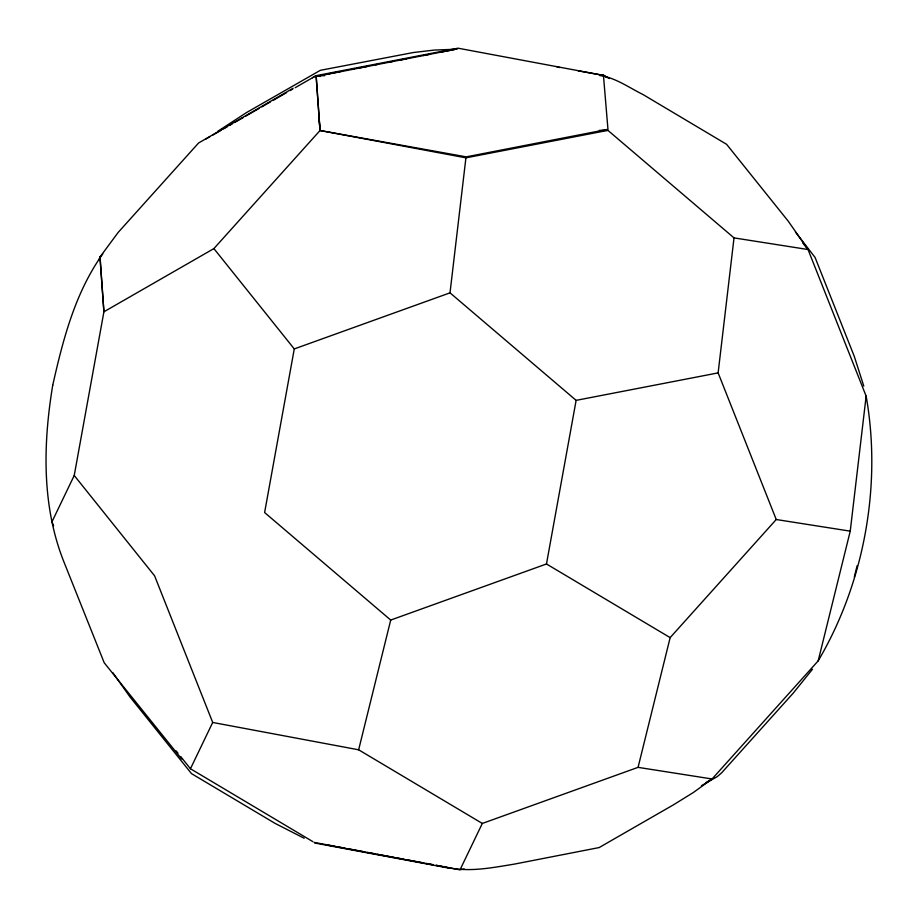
<?xml version="1.0" encoding="UTF-8"?>
<svg xmlns="http://www.w3.org/2000/svg" width="918" height="918" viewBox="0 0 918 918"><rect width="100%" height="100%" fill="white"/><g stroke="black" fill="none" stroke-linecap="round" stroke-linejoin="round"><path stroke-width="1.38" d="M52.739 385.181C43.077 443.635 41.585 505.657 63.801 561.598L104.227 662.796L181.684 759.037M734.021 237.888L718.128 372.892L576.125 400.363L450.015 292.842L465.919 157.839L607.911 130.367L734.021 237.888L808.024 249.524L866.144 396.151C881.946 485.427 864.205 582.827 818.168 660.891L712.081 778.98L693.285 792.555L673.514 804.799L599.156 847.566L513.885 864.205C491.589 867.774 468.364 872.593 446.022 867.108M818.168 660.891L850.24 531.155L866.144 396.151M53.554 525.784L51.97 521.791L74.232 475.49L103.906 311.799L100.062 256.902L118.192 232.403L198.552 143.013L293.083 88.277M295.194 87.68L316.194 75.62L320.038 130.505L213.894 248.594L294.265 348.932L264.613 512.542L390.712 620.063L546.474 563.973L670.151 637.62L638.067 767.356L482.317 823.446L460.056 869.736L464.279 868.921M546.474 563.973L576.125 400.363M52.716 385.331C62.952 339.683 75.196 292.417 102.816 253.861M99.27 259.817L99.947 257.051L103.906 311.799L213.894 248.594M99.259 259.84L99.936 257.074M482.317 823.446L358.64 749.799L390.712 620.063M854.348 576.906L857.114 565.752M312.9 841.668L190.451 768.756L212.701 722.455L154.591 575.827L74.232 475.49M812.453 669.279L793.255 693.09L721.697 772.749L717.417 776.513L701.421 785.705M670.151 637.62L776.238 519.519L850.24 531.155M217.773 131.32L246.403 112.639L320.313 70.33L413.364 52.521L434.478 50.065L454.33 49.308M206.034 138.951L209.912 136.69M212.379 135.302L221.031 130.299M223.51 128.91L227.216 126.741M229.684 125.353L232.162 123.896M234.629 122.507L243.281 117.504M245.76 116.116L259.346 108.278M261.825 106.878L270.477 101.875M272.944 100.475L286.542 92.649M290.249 90.526L292.727 89.092M312.499 77.732L316.194 75.62M705.896 782.538L712.081 778.98L638.067 767.356M294.265 348.932L450.015 292.842M315.54 76.596L457.623 48.883M465.919 157.839L320.038 130.505L316.056 75.678L458.059 48.195L603.447 75.391L607.142 77.582M327.76 74.025L330.572 73.486M333.383 72.935L340.417 71.581M351.651 69.401L354.463 68.861M357.274 68.311L368.52 66.142M375.542 64.776L378.354 64.237M389.599 62.057L392.411 61.517M399.433 60.163L406.467 58.798M423.324 55.539L430.358 54.173M441.592 52.005L444.404 51.454M447.215 50.915L454.249 49.549M316.056 75.678L324.674 75.678M599.695 75.551C615.255 77.502 629.037 87.646 643.013 94.543L726.597 144.31L788.206 221.135L808.024 249.524L802.676 242.834M599.328 130.367L607.911 130.367L605.1 129.84M557.054 67.025L559.865 67.542M578.145 70.835L603.447 75.391L607.957 129.3L466.241 156.863L320.038 130.505L318.971 117.745M448.592 868.049L314.771 843.022M316.079 75.678L320.313 76.469M212.701 722.455L358.64 749.799M314.128 842.391L335.173 846.339M337.985 846.866L344.996 848.186M347.807 848.702L364.641 851.858M367.441 852.386L374.464 853.706M377.264 854.233L394.109 857.389M396.909 857.905L403.931 859.225M406.731 859.753L423.577 862.909M426.377 863.436L433.399 864.745M436.199 865.272L443.222 866.581M325.488 844.652L433.135 864.825M435.935 865.341L459.7 869.805M304.133 838.226L275.102 823.4L191.506 773.633L129.897 696.808L112.868 672.722M603.218 74.897L609.357 78.546M795.424 232.036L815.081 257.453L854.279 356.356L863.781 386.065M176.164 750.913L177.943 753.15M180.628 756.489L190.451 768.756M718.128 372.892L776.238 519.519"/></g></svg>
